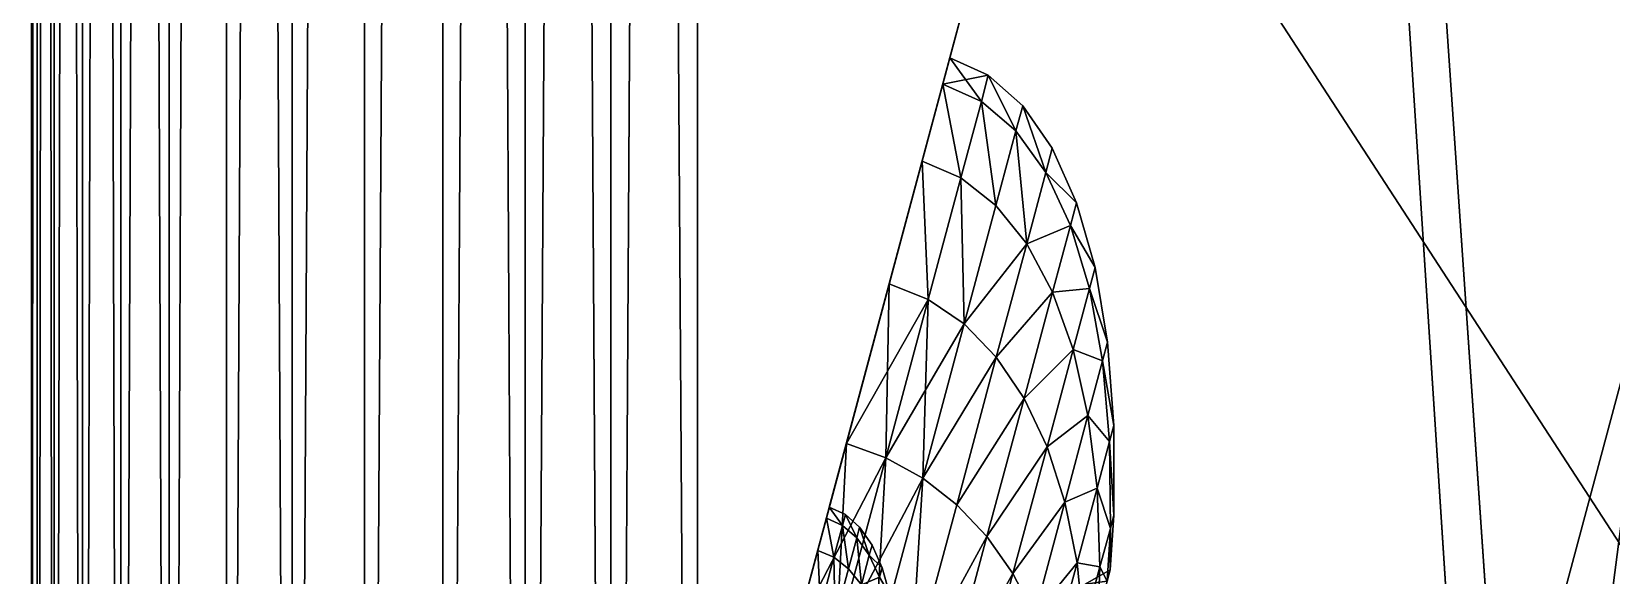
# Model space of a CAD drawing. Extents: x -35 to 47, y -20 to 85.
# Drawn here: x -35 to -23.14, y -0.97 to 3.12 of the extents above; entities that cross this region are included whole.
import ezdxf

# ---------------------------------------------------------------- set-up
doc = ezdxf.new("R2010")
doc.units = 0
doc.header["$MEASUREMENT"] = 0
doc.layers.add('STL2DXF', color=7, linetype='Continuous')

msp = doc.modelspace()

# ---------------------------------------------------------------- linework, layer by layer
at = {"layer": 'STL2DXF'}
for points in [[(-30.653, -19.957, 5), (-30.653, 85.207, 5), (-31.294, 85.08, 5)], [(-30.653, 85.207), (-30.653, -19.957), (-31.294, -19.83)], [(-30.653, 85.207), (-31.294, -19.83), (-31.294, 85.08)], [(-30, -20, 5), (-30, 85.25, 5), (-30.653, 85.207, 5)], [(-30, 85.25), (-30, -20), (-30.653, -19.957)], [(-30, 85.25), (-30.653, -19.957), (-30.653, 85.207)], [(-30, -20, 5), (-30.653, 85.207, 5), (-30.653, -19.957, 5)], [(-21.513, 70.664, 5), (-30, 85.25, 5), (-22.799, 1.497, 5)], [(-22.799, 1.497, 5), (-30, 85.25, 5), (-23.964, -2.849, 5)], [(-23.964, -2.849, 5), (-30, 85.25, 5), (-23.964, -7.508, 5)], [(-30, -20, 5), (-23.964, -7.508, 5), (-30, 85.25, 5)], [(0, 85.25), (0, -20), (-30, 85.25)], [(-30, 85.25), (0, -20), (-30, -20)], [(-31.294, -19.83, 5), (-31.294, 85.08, 5), (-31.913, 84.869, 5)], [(-31.294, 85.08), (-31.294, -19.83), (-31.913, -19.619)], [(-31.294, 85.08), (-31.913, -19.619), (-31.913, 84.869)], [(-30.653, -19.957, 5), (-31.294, 85.08, 5), (-31.294, -19.83, 5)], [(-31.913, -19.619, 5), (-31.913, 84.869, 5), (-32.5, -19.33, 5)], [(-32.5, -19.33, 5), (-31.913, 84.869, 5), (-32.5, 84.58, 5)], [(-31.913, 84.869), (-31.913, -19.619), (-32.5, -19.33)], [(-31.913, 84.869), (-32.5, -19.33), (-32.5, 84.58)], [(-31.294, -19.83, 5), (-31.913, 84.869, 5), (-31.913, -19.619, 5)], [(-32.5, -19.33, 5), (-32.5, 84.58, 5), (-33.044, -18.967, 5)], [(-33.044, -18.967, 5), (-32.5, 84.58, 5), (-33.044, 84.217, 5)], [(-32.5, 84.58), (-32.5, -19.33), (-33.044, -18.967)], [(-32.5, 84.58), (-33.044, -18.967), (-33.044, 84.217)], [(-33.044, -18.967, 5), (-33.044, 84.217, 5), (-33.536, 83.786, 5)], [(-33.044, 84.217), (-33.044, -18.967), (-33.536, -18.536)], [(-33.044, 84.217), (-33.536, -18.536), (-33.536, 83.786)], [(-33.536, -18.536, 5), (-33.536, 83.786, 5), (-33.967, -18.044, 5)], [(-33.967, -18.044, 5), (-33.536, 83.786, 5), (-33.967, 83.294, 5)], [(-33.536, 83.786), (-33.536, -18.536), (-33.967, -18.044)], [(-33.536, 83.786), (-33.967, -18.044), (-33.967, 83.294)], [(-33.044, -18.967, 5), (-33.536, 83.786, 5), (-33.536, -18.536, 5)], [(-33.967, -18.044, 5), (-33.967, 83.294, 5), (-34.33, 82.75, 5)], [(-33.967, 83.294), (-33.967, -18.044), (-34.33, -17.5)], [(-33.967, 83.294), (-34.33, -17.5), (-34.33, 82.75)], [(-34.33, -17.5, 5), (-34.33, 82.75, 5), (-34.619, 82.163, 5)], [(-34.33, 82.75), (-34.33, -17.5), (-34.619, -16.913)], [(-34.33, 82.75), (-34.619, -16.913), (-34.619, 82.163)], [(-33.967, -18.044, 5), (-34.33, 82.75, 5), (-34.33, -17.5, 5)], [(-34.619, -16.913, 5), (-34.619, 82.163, 5), (-34.83, 81.544, 5)], [(-34.619, 82.163), (-34.619, -16.913), (-34.83, -16.294)], [(-34.619, 82.163), (-34.83, -16.294), (-34.83, 81.544)], [(-34.33, -17.5, 5), (-34.619, 82.163, 5), (-34.619, -16.913, 5)], [(-34.83, -16.294, 5), (-34.83, 81.544, 5), (-34.957, 80.903, 5)], [(-34.83, 81.544), (-34.83, -16.294), (-34.957, -15.653)], [(-34.83, 81.544), (-34.957, -15.653), (-34.957, 80.903)], [(-34.619, -16.913, 5), (-34.83, 81.544, 5), (-34.83, -16.294, 5)], [(-34.957, -15.653, 5), (-34.957, 80.903, 5), (-35, -15, 5)], [(-35, -15, 5), (-34.957, 80.903, 5), (-35, 80.25, 5)], [(-34.957, 80.903), (-34.957, -15.653), (-35, -15)], [(-34.957, 80.903), (-35, -15), (-35, 80.25)], [(-34.83, -16.294, 5), (-34.957, 80.903, 5), (-34.957, -15.653, 5)], [(-35, 80.25, 5), (-35, -15), (-35, -15, 5)], [(-35, -15), (-35, 80.25, 5), (-35, 80.25)], [(-29.828, -3.499, 27.422), (-31.989, -11.566, 30), (-27.331, 5.82, 30)], [(-31.989, -11.566, 5), (-30.062, -4.373, 8.517), (-27.331, 5.82, 5)], [(-12.671, -16.743, 30), (-27.331, 5.82, 30), (-31.989, -11.566, 30)], [(-8.012, 0.644, 5), (-31.989, -11.566, 5), (-27.331, 5.82, 5)], [(-27.331, 5.82, 5), (-30.062, -4.373, 8.517), (-29.66, -2.873, 8.312)], [(-29.828, -3.499, 27.422), (-27.331, 5.82, 30), (-29.66, -2.873, 27.507)], [(-29.66, -2.873, 27.507), (-27.331, 5.82, 30), (-29.492, -2.247, 27.422)], [(-27.331, 5.82, 5), (-29.66, -2.873, 8.312), (-29.258, -1.373, 8.517)], [(-29.492, -2.247, 27.422), (-27.331, 5.82, 30), (-29.336, -1.663, 27.173)], [(-29.336, -1.663, 27.173), (-27.331, 5.82, 30), (-29.201, -1.162, 26.775)], [(-27.331, 5.82, 5), (-29.258, -1.373, 8.517), (-28.883, 0.025, 9.116)], [(-29.201, -1.162, 26.775), (-27.331, 5.82, 30), (-29.098, -0.778, 26.257)], [(-29.098, -0.778, 26.257), (-27.331, 5.82, 30), (-29.034, -0.536, 25.655)], [(-29.034, -0.536, 25.655), (-27.331, 5.82, 30), (-29.012, -0.453, 25.007)], [(-29.012, -0.453, 25.007), (-27.331, 5.82, 30), (-28.883, 0.025, 19.509)], [(-28.883, 0.025, 19.509), (-27.331, 5.82, 30), (-28.562, 1.225, 18.555)], [(-27.331, 5.82, 5), (-28.883, 0.025, 9.116), (-28.562, 1.225, 10.07)], [(-28.562, 1.225, 18.555), (-27.331, 5.82, 30), (-28.315, 2.146, 17.312)], [(-27.331, 5.82, 5), (-28.562, 1.225, 10.07), (-28.315, 2.146, 11.312)], [(-28.315, 2.146, 17.312), (-27.331, 5.82, 30), (-28.16, 2.725, 15.865)], [(-27.331, 5.82, 5), (-28.315, 2.146, 11.312), (-28.16, 2.725, 12.76)], [(-28.16, 2.725, 15.865), (-27.331, 5.82, 30), (-28.107, 2.923, 14.312)], [(-27.331, 5.82, 5), (-28.16, 2.725, 12.76), (-28.107, 2.923, 14.312)], [(-27.331, 5.82, 5), (-28.107, 2.923, 14.312), (-27.331, 5.82, 30)], [(-27.331, 5.82, 30), (-8.012, 0.644, 5), (-27.331, 5.82, 5)], [(-8.012, 0.644, 5), (-27.331, 5.82, 30), (-8.012, 0.644, 30)], [(-27.331, 5.82, 30), (-12.671, -16.743, 30), (-8.012, 0.644, 30)], [(-27.818, 2.792, 14.312), (-28.16, 2.725, 15.865), (-28.107, 2.923, 14.312)], [(-27.87, 2.596, 12.773), (-28.107, 2.923, 14.312), (-28.16, 2.725, 12.76)], [(-28.107, 2.923, 14.312), (-27.87, 2.596, 12.773), (-27.818, 2.792, 14.312)], [(-28.16, 2.725, 15.865), (-27.818, 2.792, 14.312), (-27.87, 2.596, 15.852)], [(-27.818, 2.792, 14.312), (-27.611, 2.374, 15.812), (-27.87, 2.596, 15.852)], [(-27.611, 2.374, 12.812), (-27.818, 2.792, 14.312), (-27.87, 2.596, 12.773)], [(-27.611, 2.374, 15.812), (-27.818, 2.792, 14.312), (-27.56, 2.564, 14.312)], [(-27.818, 2.792, 14.312), (-27.611, 2.374, 12.812), (-27.56, 2.564, 14.312)], [(-28.16, 2.725, 15.865), (-28.024, 2.022, 17.287), (-28.315, 2.146, 17.312)], [(-28.024, 2.022, 11.338), (-28.16, 2.725, 12.76), (-28.315, 2.146, 11.312)], [(-28.024, 2.022, 17.287), (-28.16, 2.725, 15.865), (-27.87, 2.596, 15.852)], [(-28.16, 2.725, 12.76), (-28.024, 2.022, 11.338), (-27.87, 2.596, 12.773)], [(-27.87, 2.596, 15.852), (-27.761, 1.814, 17.21), (-28.024, 2.022, 17.287)], [(-27.761, 1.814, 11.415), (-27.87, 2.596, 12.773), (-28.024, 2.022, 11.338)], [(-27.761, 1.814, 17.21), (-27.87, 2.596, 15.852), (-27.611, 2.374, 15.812)], [(-27.87, 2.596, 12.773), (-27.761, 1.814, 11.415), (-27.611, 2.374, 12.812)], [(-27.56, 2.564, 14.312), (-27.387, 2.061, 15.747), (-27.611, 2.374, 15.812)], [(-27.387, 2.061, 12.878), (-27.56, 2.564, 14.312), (-27.611, 2.374, 12.812)], [(-27.387, 2.061, 15.747), (-27.56, 2.564, 14.312), (-27.338, 2.244, 14.312)], [(-27.56, 2.564, 14.312), (-27.387, 2.061, 12.878), (-27.338, 2.244, 14.312)], [(-27.611, 2.374, 15.812), (-27.53, 1.526, 17.084), (-27.761, 1.814, 17.21)], [(-27.53, 1.526, 11.541), (-27.611, 2.374, 12.812), (-27.761, 1.814, 11.415)], [(-27.53, 1.526, 17.084), (-27.611, 2.374, 15.812), (-27.387, 2.061, 15.747)], [(-27.611, 2.374, 12.812), (-27.53, 1.526, 11.541), (-27.387, 2.061, 12.878)], [(-28.315, 2.146, 17.312), (-28.269, 1.109, 18.519), (-28.562, 1.225, 18.555)], [(-28.269, 1.109, 10.106), (-28.315, 2.146, 11.312), (-28.562, 1.225, 10.07)], [(-28.269, 1.109, 18.519), (-28.315, 2.146, 17.312), (-28.024, 2.022, 17.287)], [(-28.315, 2.146, 11.312), (-28.269, 1.109, 10.106), (-28.024, 2.022, 11.338)], [(-27.156, 1.835, 14.312), (-27.387, 2.061, 15.747), (-27.338, 2.244, 14.312)], [(-27.387, 2.061, 12.878), (-27.156, 1.835, 14.312), (-27.338, 2.244, 14.312)], [(-28.024, 2.022, 17.287), (-27.999, 0.925, 18.411), (-28.269, 1.109, 18.519)], [(-27.999, 0.925, 10.214), (-28.024, 2.022, 11.338), (-28.269, 1.109, 10.106)], [(-27.999, 0.925, 18.411), (-28.024, 2.022, 17.287), (-27.761, 1.814, 17.21)], [(-28.024, 2.022, 11.338), (-27.999, 0.925, 10.214), (-27.761, 1.814, 11.415)], [(-27.202, 1.664, 15.657), (-27.53, 1.526, 17.084), (-27.387, 2.061, 15.747)], [(-27.53, 1.526, 11.541), (-27.202, 1.664, 12.968), (-27.387, 2.061, 12.878)], [(-27.387, 2.061, 15.747), (-27.156, 1.835, 14.312), (-27.202, 1.664, 15.657)], [(-27.156, 1.835, 14.312), (-27.387, 2.061, 12.878), (-27.202, 1.664, 12.968)], [(-27.53, 1.526, 17.084), (-27.999, 0.925, 18.411), (-27.761, 1.814, 17.21)], [(-27.999, 0.925, 10.214), (-27.53, 1.526, 11.541), (-27.761, 1.814, 11.415)], [(-27.017, 1.347, 14.312), (-27.202, 1.664, 15.657), (-27.156, 1.835, 14.312)], [(-27.202, 1.664, 12.968), (-27.017, 1.347, 14.312), (-27.156, 1.835, 14.312)], [(-27.53, 1.526, 17.084), (-27.202, 1.664, 15.657), (-27.336, 1.163, 16.911)], [(-27.202, 1.664, 12.968), (-27.53, 1.526, 11.541), (-27.336, 1.163, 11.714)], [(-27.059, 1.19, 15.545), (-27.336, 1.163, 16.911), (-27.202, 1.664, 15.657)], [(-27.336, 1.163, 11.714), (-27.059, 1.19, 13.08), (-27.202, 1.664, 12.968)], [(-27.202, 1.664, 15.657), (-27.017, 1.347, 14.312), (-27.059, 1.19, 15.545)], [(-27.017, 1.347, 14.312), (-27.202, 1.664, 12.968), (-27.059, 1.19, 13.08)], [(-27.999, 0.925, 18.411), (-27.53, 1.526, 17.084), (-27.758, 0.675, 18.232)], [(-27.53, 1.526, 11.541), (-27.999, 0.925, 10.214), (-27.758, 0.675, 10.393)], [(-27.336, 1.163, 16.911), (-27.758, 0.675, 18.232), (-27.53, 1.526, 17.084)], [(-27.758, 0.675, 10.393), (-27.336, 1.163, 11.714), (-27.53, 1.526, 11.541)], [(-22.799, 1.497, 1), (-15.469, -9.784, 1), (-23.964, -7.508, 1)], [(-22.799, 1.497, 1), (-23.964, -7.508, 1), (-23.964, -2.849, 1)], [(-23.964, -2.849, 5), (-22.799, 1.497, 1), (-23.964, -2.849, 1)], [(-22.799, 1.497, 1), (-23.964, -2.849, 5), (-22.799, 1.497, 5)], [(-15.469, -9.784, 5), (-22.799, 1.497, 5), (-23.964, -7.508, 5)], [(-23.964, -7.508, 5), (-22.799, 1.497, 5), (-23.964, -2.849, 5)], [(-22.799, 1.497, 1), (-15.469, -9.784, 1), (-23.964, -7.508, 1)], [(-22.799, 1.497, 1), (-23.964, -7.508, 1), (-23.964, -2.849, 1)], [(-22.799, 1.497, 5), (-23.964, -2.849, 1), (-23.964, -2.849, 5)], [(-23.964, -2.849, 1), (-22.799, 1.497, 5), (-22.799, 1.497, 1)], [(-26.923, 0.786, 14.312), (-27.059, 1.19, 15.545), (-27.017, 1.347, 14.312)], [(-27.059, 1.19, 13.08), (-26.923, 0.786, 14.312), (-27.017, 1.347, 14.312)], [(-28.269, 1.109, 18.519), (-28.883, 0.025, 19.509), (-28.562, 1.225, 18.555)], [(-28.587, -0.081, 9.161), (-28.562, 1.225, 10.07), (-28.883, 0.025, 9.116)], [(-28.562, 1.225, 10.07), (-28.587, -0.081, 9.161), (-28.269, 1.109, 10.106)], [(-27.336, 1.163, 16.911), (-27.059, 1.19, 15.545), (-27.182, 0.731, 16.693)], [(-27.059, 1.19, 13.08), (-27.336, 1.163, 11.714), (-27.182, 0.731, 11.932)], [(-26.96, 0.646, 15.411), (-27.182, 0.731, 16.693), (-27.059, 1.19, 15.545)], [(-27.182, 0.731, 11.932), (-26.96, 0.646, 13.214), (-27.059, 1.19, 13.08)], [(-27.059, 1.19, 15.545), (-26.923, 0.786, 14.312), (-26.96, 0.646, 15.411)], [(-26.923, 0.786, 14.312), (-27.059, 1.19, 13.08), (-26.96, 0.646, 13.214)], [(-28.883, 0.025, 19.509), (-28.269, 1.109, 18.519), (-28.587, -0.081, 19.464)], [(-27.999, 0.925, 18.411), (-28.587, -0.081, 19.464), (-28.269, 1.109, 18.519)], [(-28.31, -0.235, 9.293), (-28.269, 1.109, 10.106), (-28.587, -0.081, 9.161)], [(-28.269, 1.109, 10.106), (-28.31, -0.235, 9.293), (-27.999, 0.925, 10.214)], [(-27.758, 0.675, 18.232), (-27.336, 1.163, 16.911), (-27.55, 0.365, 17.987)], [(-27.336, 1.163, 11.714), (-27.758, 0.675, 10.393), (-27.55, 0.365, 10.638)], [(-27.182, 0.731, 16.693), (-27.55, 0.365, 17.987), (-27.336, 1.163, 16.911)], [(-27.55, 0.365, 10.638), (-27.182, 0.731, 11.932), (-27.336, 1.163, 11.714)], [(-28.587, -0.081, 19.464), (-27.999, 0.925, 18.411), (-28.31, -0.235, 19.332)], [(-27.758, 0.675, 18.232), (-28.31, -0.235, 19.332), (-27.999, 0.925, 18.411)], [(-28.31, -0.235, 9.293), (-27.758, 0.675, 10.393), (-27.999, 0.925, 10.214)], [(-27.55, 0.365, 17.987), (-27.182, 0.731, 16.693), (-27.377, 0, 17.678)], [(-27.182, 0.731, 11.932), (-27.55, 0.365, 10.638), (-27.377, 0, 10.947)], [(-27.07, 0.237, 16.434), (-27.377, 0, 17.678), (-27.182, 0.731, 16.693)], [(-27.377, 0, 10.947), (-27.07, 0.237, 12.191), (-27.182, 0.731, 11.932)], [(-27.182, 0.731, 16.693), (-26.96, 0.646, 15.411), (-27.07, 0.237, 16.434)], [(-26.96, 0.646, 13.214), (-27.182, 0.731, 11.932), (-27.07, 0.237, 12.191)], [(-26.875, 0.162, 14.312), (-26.96, 0.646, 15.411), (-26.923, 0.786, 14.312)], [(-26.96, 0.646, 13.214), (-26.875, 0.162, 14.312), (-26.923, 0.786, 14.312)], [(-31.989, -11.566, 5), (-8.012, 0.644, 5), (-12.671, -16.743, 5)], [(-28.31, -0.235, 19.332), (-27.758, 0.675, 18.232), (-28.055, -0.434, 19.113)], [(-27.758, 0.675, 10.393), (-28.31, -0.235, 9.293), (-28.055, -0.434, 9.512)], [(-27.55, 0.365, 17.987), (-28.055, -0.434, 19.113), (-27.758, 0.675, 18.232)], [(-28.055, -0.434, 9.512), (-27.55, 0.365, 10.638), (-27.758, 0.675, 10.393)], [(-26.908, 0.042, 15.258), (-27.07, 0.237, 16.434), (-26.96, 0.646, 15.411)], [(-27.07, 0.237, 12.191), (-26.908, 0.042, 13.367), (-26.96, 0.646, 13.214)], [(-26.96, 0.646, 15.411), (-26.875, 0.162, 14.312), (-26.908, 0.042, 15.258)], [(-26.875, 0.162, 14.312), (-26.96, 0.646, 13.214), (-26.908, 0.042, 13.367)], [(-28.055, -0.434, 19.113), (-27.55, 0.365, 17.987), (-27.828, -0.674, 18.812)], [(-27.55, 0.365, 10.638), (-28.055, -0.434, 9.512), (-27.828, -0.674, 9.812)], [(-27.377, 0, 17.678), (-27.828, -0.674, 18.812), (-27.55, 0.365, 17.987)], [(-27.828, -0.674, 9.812), (-27.377, 0, 10.947), (-27.55, 0.365, 10.638)], [(-27.377, 0, 17.678), (-27.07, 0.237, 16.434), (-27.244, -0.415, 17.312)], [(-27.07, 0.237, 12.191), (-27.377, 0, 10.947), (-27.244, -0.415, 11.312)], [(-27.002, -0.31, 16.139), (-27.244, -0.415, 17.312), (-27.07, 0.237, 16.434)], [(-27.244, -0.415, 11.312), (-27.002, -0.31, 12.486), (-27.07, 0.237, 12.191)], [(-27.07, 0.237, 16.434), (-26.908, 0.042, 15.258), (-27.002, -0.31, 16.139)], [(-26.908, 0.042, 13.367), (-27.07, 0.237, 12.191), (-27.002, -0.31, 12.486)], [(-26.876, -0.513, 14.312), (-26.908, 0.042, 15.258), (-26.875, 0.162, 14.312)], [(-26.908, 0.042, 13.367), (-26.876, -0.513, 14.312), (-26.875, 0.162, 14.312)], [(-29.258, -1.373, 20.108), (-29.201, -1.162, 23.24), (-28.883, 0.025, 19.509)], [(-28.587, -0.081, 19.464), (-29.258, -1.373, 20.108), (-28.883, 0.025, 19.509)], [(-28.959, -1.467, 8.567), (-28.883, 0.025, 9.116), (-29.258, -1.373, 8.517)], [(-28.883, 0.025, 19.509), (-29.201, -1.162, 23.24), (-29.098, -0.778, 23.757)], [(-28.883, 0.025, 19.509), (-29.098, -0.778, 23.757), (-29.034, -0.536, 24.36)], [(-28.883, 0.025, 19.509), (-29.034, -0.536, 24.36), (-29.012, -0.453, 25.007)], [(-28.883, 0.025, 9.116), (-28.959, -1.467, 8.567), (-28.587, -0.081, 9.161)], [(-27.828, -0.674, 18.812), (-27.377, 0, 17.678), (-27.633, -0.952, 18.435)], [(-27.377, 0, 10.947), (-27.828, -0.674, 9.812), (-27.633, -0.952, 10.19)], [(-27.244, -0.415, 17.312), (-27.633, -0.952, 18.435), (-27.377, 0, 17.678)], [(-27.633, -0.952, 10.19), (-27.244, -0.415, 11.312), (-27.377, 0, 10.947)], [(-26.902, -0.612, 15.089), (-27.002, -0.31, 16.139), (-26.908, 0.042, 15.258)], [(-27.002, -0.31, 12.486), (-26.902, -0.612, 13.536), (-26.908, 0.042, 13.367)], [(-26.908, 0.042, 15.258), (-26.876, -0.513, 14.312), (-26.902, -0.612, 15.089)], [(-26.876, -0.513, 14.312), (-26.908, 0.042, 13.367), (-26.902, -0.612, 13.536)], [(-29.258, -1.373, 20.108), (-28.587, -0.081, 19.464), (-28.959, -1.467, 20.058)], [(-28.31, -0.235, 19.332), (-28.959, -1.467, 20.058), (-28.587, -0.081, 19.464)], [(-28.672, -1.585, 8.714), (-28.587, -0.081, 9.161), (-28.959, -1.467, 8.567)], [(-28.587, -0.081, 9.161), (-28.672, -1.585, 8.714), (-28.31, -0.235, 9.293)], [(-28.959, -1.467, 20.058), (-28.31, -0.235, 19.332), (-28.672, -1.585, 19.911)], [(-28.31, -0.235, 19.332), (-28.401, -1.725, 19.667), (-28.672, -1.585, 19.911)], [(-28.401, -1.725, 8.958), (-28.31, -0.235, 9.293), (-28.672, -1.585, 8.714)], [(-28.401, -1.725, 19.667), (-28.31, -0.235, 19.332), (-28.055, -0.434, 19.113)], [(-28.31, -0.235, 9.293), (-28.401, -1.725, 8.958), (-28.055, -0.434, 9.512)], [(-27.244, -0.415, 17.312), (-27.002, -0.31, 16.139), (-27.152, -0.871, 16.895)], [(-27.002, -0.31, 12.486), (-27.244, -0.415, 11.312), (-27.152, -0.871, 11.73)], [(-26.98, -0.901, 15.812), (-27.152, -0.871, 16.895), (-27.002, -0.31, 16.139)], [(-27.152, -0.871, 11.73), (-26.98, -0.901, 12.812), (-27.002, -0.31, 12.486)], [(-27.002, -0.31, 16.139), (-26.902, -0.612, 15.089), (-26.98, -0.901, 15.812)], [(-26.902, -0.612, 13.536), (-27.002, -0.31, 12.486), (-26.98, -0.901, 12.812)], [(-29.012, -0.453, 25.007), (-28.913, -0.59, 25.649), (-29.034, -0.536, 25.655)], [(-28.913, -0.59, 24.366), (-29.012, -0.453, 25.007), (-29.034, -0.536, 24.36)], [(-28.913, -0.59, 25.649), (-29.012, -0.453, 25.007), (-28.891, -0.508, 25.007)], [(-29.012, -0.453, 25.007), (-28.913, -0.59, 24.366), (-28.891, -0.508, 25.007)], [(-27.828, -0.674, 18.812), (-28.401, -1.725, 19.667), (-28.055, -0.434, 19.113)], [(-28.401, -1.725, 8.958), (-27.828, -0.674, 9.812), (-28.055, -0.434, 9.512)], [(-27.633, -0.952, 18.435), (-27.244, -0.415, 17.312), (-27.472, -1.263, 17.987)], [(-27.244, -0.415, 11.312), (-27.633, -0.952, 10.19), (-27.472, -1.263, 10.638)], [(-27.152, -0.871, 16.895), (-27.472, -1.263, 17.987), (-27.244, -0.415, 17.312)], [(-27.472, -1.263, 10.638), (-27.152, -0.871, 11.73), (-27.244, -0.415, 11.312)], [(-28.977, -0.829, 23.768), (-29.034, -0.536, 24.36), (-29.098, -0.778, 23.757)], [(-29.034, -0.536, 25.655), (-28.977, -0.829, 26.247), (-29.098, -0.778, 26.257)], [(-29.034, -0.536, 24.36), (-28.977, -0.829, 23.768), (-28.913, -0.59, 24.366)], [(-28.977, -0.829, 26.247), (-29.034, -0.536, 25.655), (-28.913, -0.59, 25.649)], [(-28.868, -0.916, 23.8), (-28.913, -0.59, 24.366), (-28.977, -0.829, 23.768)], [(-28.913, -0.59, 25.649), (-28.868, -0.916, 26.215), (-28.977, -0.829, 26.247)], [(-28.891, -0.508, 25.007), (-28.805, -0.682, 25.632), (-28.913, -0.59, 25.649)], [(-28.805, -0.682, 24.382), (-28.891, -0.508, 25.007), (-28.913, -0.59, 24.366)], [(-28.913, -0.59, 24.366), (-28.868, -0.916, 23.8), (-28.805, -0.682, 24.382)], [(-28.868, -0.916, 26.215), (-28.913, -0.59, 25.649), (-28.805, -0.682, 25.632)], [(-28.805, -0.682, 25.632), (-28.891, -0.508, 25.007), (-28.784, -0.603, 25.007)], [(-28.891, -0.508, 25.007), (-28.805, -0.682, 24.382), (-28.784, -0.603, 25.007)], [(-26.903, -0.923, 14.312), (-26.902, -0.612, 15.089), (-26.876, -0.513, 14.312)], [(-26.902, -0.612, 13.536), (-26.903, -0.923, 14.312), (-26.876, -0.513, 14.312)], [(-28.771, -1.036, 23.853), (-28.805, -0.682, 24.382), (-28.868, -0.916, 23.8)], [(-28.805, -0.682, 25.632), (-28.771, -1.036, 26.162), (-28.868, -0.916, 26.215)], [(-28.784, -0.603, 25.007), (-28.712, -0.813, 25.605), (-28.805, -0.682, 25.632)], [(-28.712, -0.813, 24.41), (-28.784, -0.603, 25.007), (-28.805, -0.682, 24.382)], [(-28.805, -0.682, 24.382), (-28.771, -1.036, 23.853), (-28.712, -0.813, 24.41)], [(-28.771, -1.036, 26.162), (-28.805, -0.682, 25.632), (-28.712, -0.813, 25.605)], [(-28.712, -0.813, 25.605), (-28.784, -0.603, 25.007), (-28.691, -0.737, 25.007)], [(-28.784, -0.603, 25.007), (-28.712, -0.813, 24.41), (-28.691, -0.737, 25.007)], [(-28.401, -1.725, 19.667), (-27.828, -0.674, 18.812), (-28.153, -1.885, 19.332)], [(-27.828, -0.674, 9.812), (-28.401, -1.725, 8.958), (-28.153, -1.885, 9.293)], [(-27.633, -0.952, 18.435), (-28.153, -1.885, 19.332), (-27.828, -0.674, 18.812)], [(-28.153, -1.885, 9.293), (-27.633, -0.952, 10.19), (-27.828, -0.674, 9.812)], [(-26.926, -1.009, 14.985), (-26.98, -0.901, 15.812), (-26.902, -0.612, 15.089)], [(-26.98, -0.901, 12.812), (-26.926, -1.009, 13.64), (-26.902, -0.612, 13.536)], [(-26.902, -0.612, 15.089), (-26.903, -0.923, 14.312), (-26.926, -1.009, 14.985)], [(-26.903, -0.923, 14.312), (-26.902, -0.612, 13.536), (-26.926, -1.009, 13.64)], [(-29.079, -1.211, 23.255), (-29.098, -0.778, 23.757), (-29.201, -1.162, 23.24)], [(-29.098, -0.778, 26.257), (-29.079, -1.211, 26.76), (-29.201, -1.162, 26.775)], [(-29.098, -0.778, 23.757), (-29.079, -1.211, 23.255), (-28.977, -0.829, 23.768)], [(-29.079, -1.211, 26.76), (-29.098, -0.778, 26.257), (-28.977, -0.829, 26.247)], [(-28.967, -1.287, 23.3), (-28.977, -0.829, 23.768), (-29.079, -1.211, 23.255)], [(-28.977, -0.829, 26.247), (-28.967, -1.287, 26.715), (-29.079, -1.211, 26.76)], [(-28.977, -0.829, 23.768), (-28.967, -1.287, 23.3), (-28.868, -0.916, 23.8)], [(-28.967, -1.287, 26.715), (-28.977, -0.829, 26.247), (-28.868, -0.916, 26.215)], [(-28.771, -1.036, 23.853), (-28.635, -0.978, 24.447), (-28.712, -0.813, 24.41)], [(-28.635, -0.978, 25.568), (-28.771, -1.036, 26.162), (-28.712, -0.813, 25.605)], [(-28.615, -0.907, 25.007), (-28.712, -0.813, 25.605), (-28.691, -0.737, 25.007)], [(-28.712, -0.813, 24.41), (-28.615, -0.907, 25.007), (-28.691, -0.737, 25.007)], [(-28.712, -0.813, 25.605), (-28.615, -0.907, 25.007), (-28.635, -0.978, 25.568)], [(-28.615, -0.907, 25.007), (-28.712, -0.813, 24.41), (-28.635, -0.978, 24.447)], [(-28.967, -1.287, 23.3), (-28.771, -1.036, 23.853), (-28.868, -0.916, 23.8)], [(-28.771, -1.036, 26.162), (-28.967, -1.287, 26.715), (-28.868, -0.916, 26.215)], [(-28.557, -1.111, 25.007), (-28.635, -0.978, 25.568), (-28.615, -0.907, 25.007)], [(-28.635, -0.978, 24.447), (-28.557, -1.111, 25.007), (-28.615, -0.907, 25.007)], [(-27.472, -1.263, 17.987), (-27.152, -0.871, 16.895), (-27.348, -1.602, 17.476)], [(-27.152, -0.871, 11.73), (-27.472, -1.263, 10.638), (-27.348, -1.602, 11.149)], [(-27.103, -1.362, 16.434), (-27.348, -1.602, 17.476), (-27.152, -0.871, 16.895)], [(-27.348, -1.602, 11.149), (-27.103, -1.362, 12.191), (-27.152, -0.871, 11.73)], [(-27.152, -0.871, 16.895), (-26.98, -0.901, 15.812), (-27.103, -1.362, 16.434)], [(-26.98, -0.901, 12.812), (-27.152, -0.871, 11.73), (-27.103, -1.362, 12.191)], [(-26.993, -1.259, 15.611), (-27.103, -1.362, 16.434), (-26.98, -0.901, 15.812)], [(-27.103, -1.362, 12.191), (-26.993, -1.259, 13.014), (-26.98, -0.901, 12.812)], [(-27.09, -1.032, 14.312), (-26.926, -1.009, 14.985), (-26.903, -0.923, 14.312)], [(-26.926, -1.009, 13.64), (-27.09, -1.032, 14.312), (-26.903, -0.923, 14.312)], [(-26.98, -0.901, 15.812), (-26.926, -1.009, 14.985), (-26.993, -1.259, 15.611)], [(-26.926, -1.009, 13.64), (-26.98, -0.901, 12.812), (-26.993, -1.259, 13.014)], [(-28.153, -1.885, 19.332), (-27.633, -0.952, 18.435), (-27.93, -2.061, 18.91)], [(-27.633, -0.952, 10.19), (-28.153, -1.885, 9.293), (-27.93, -2.061, 9.715)], [(-27.472, -1.263, 17.987), (-27.93, -2.061, 18.91), (-27.633, -0.952, 18.435)], [(-27.93, -2.061, 9.715), (-27.472, -1.263, 10.638), (-27.633, -0.952, 10.19)]]:
    msp.add_3dface(points, dxfattribs=at)

doc.saveas('drawing.dxf')
